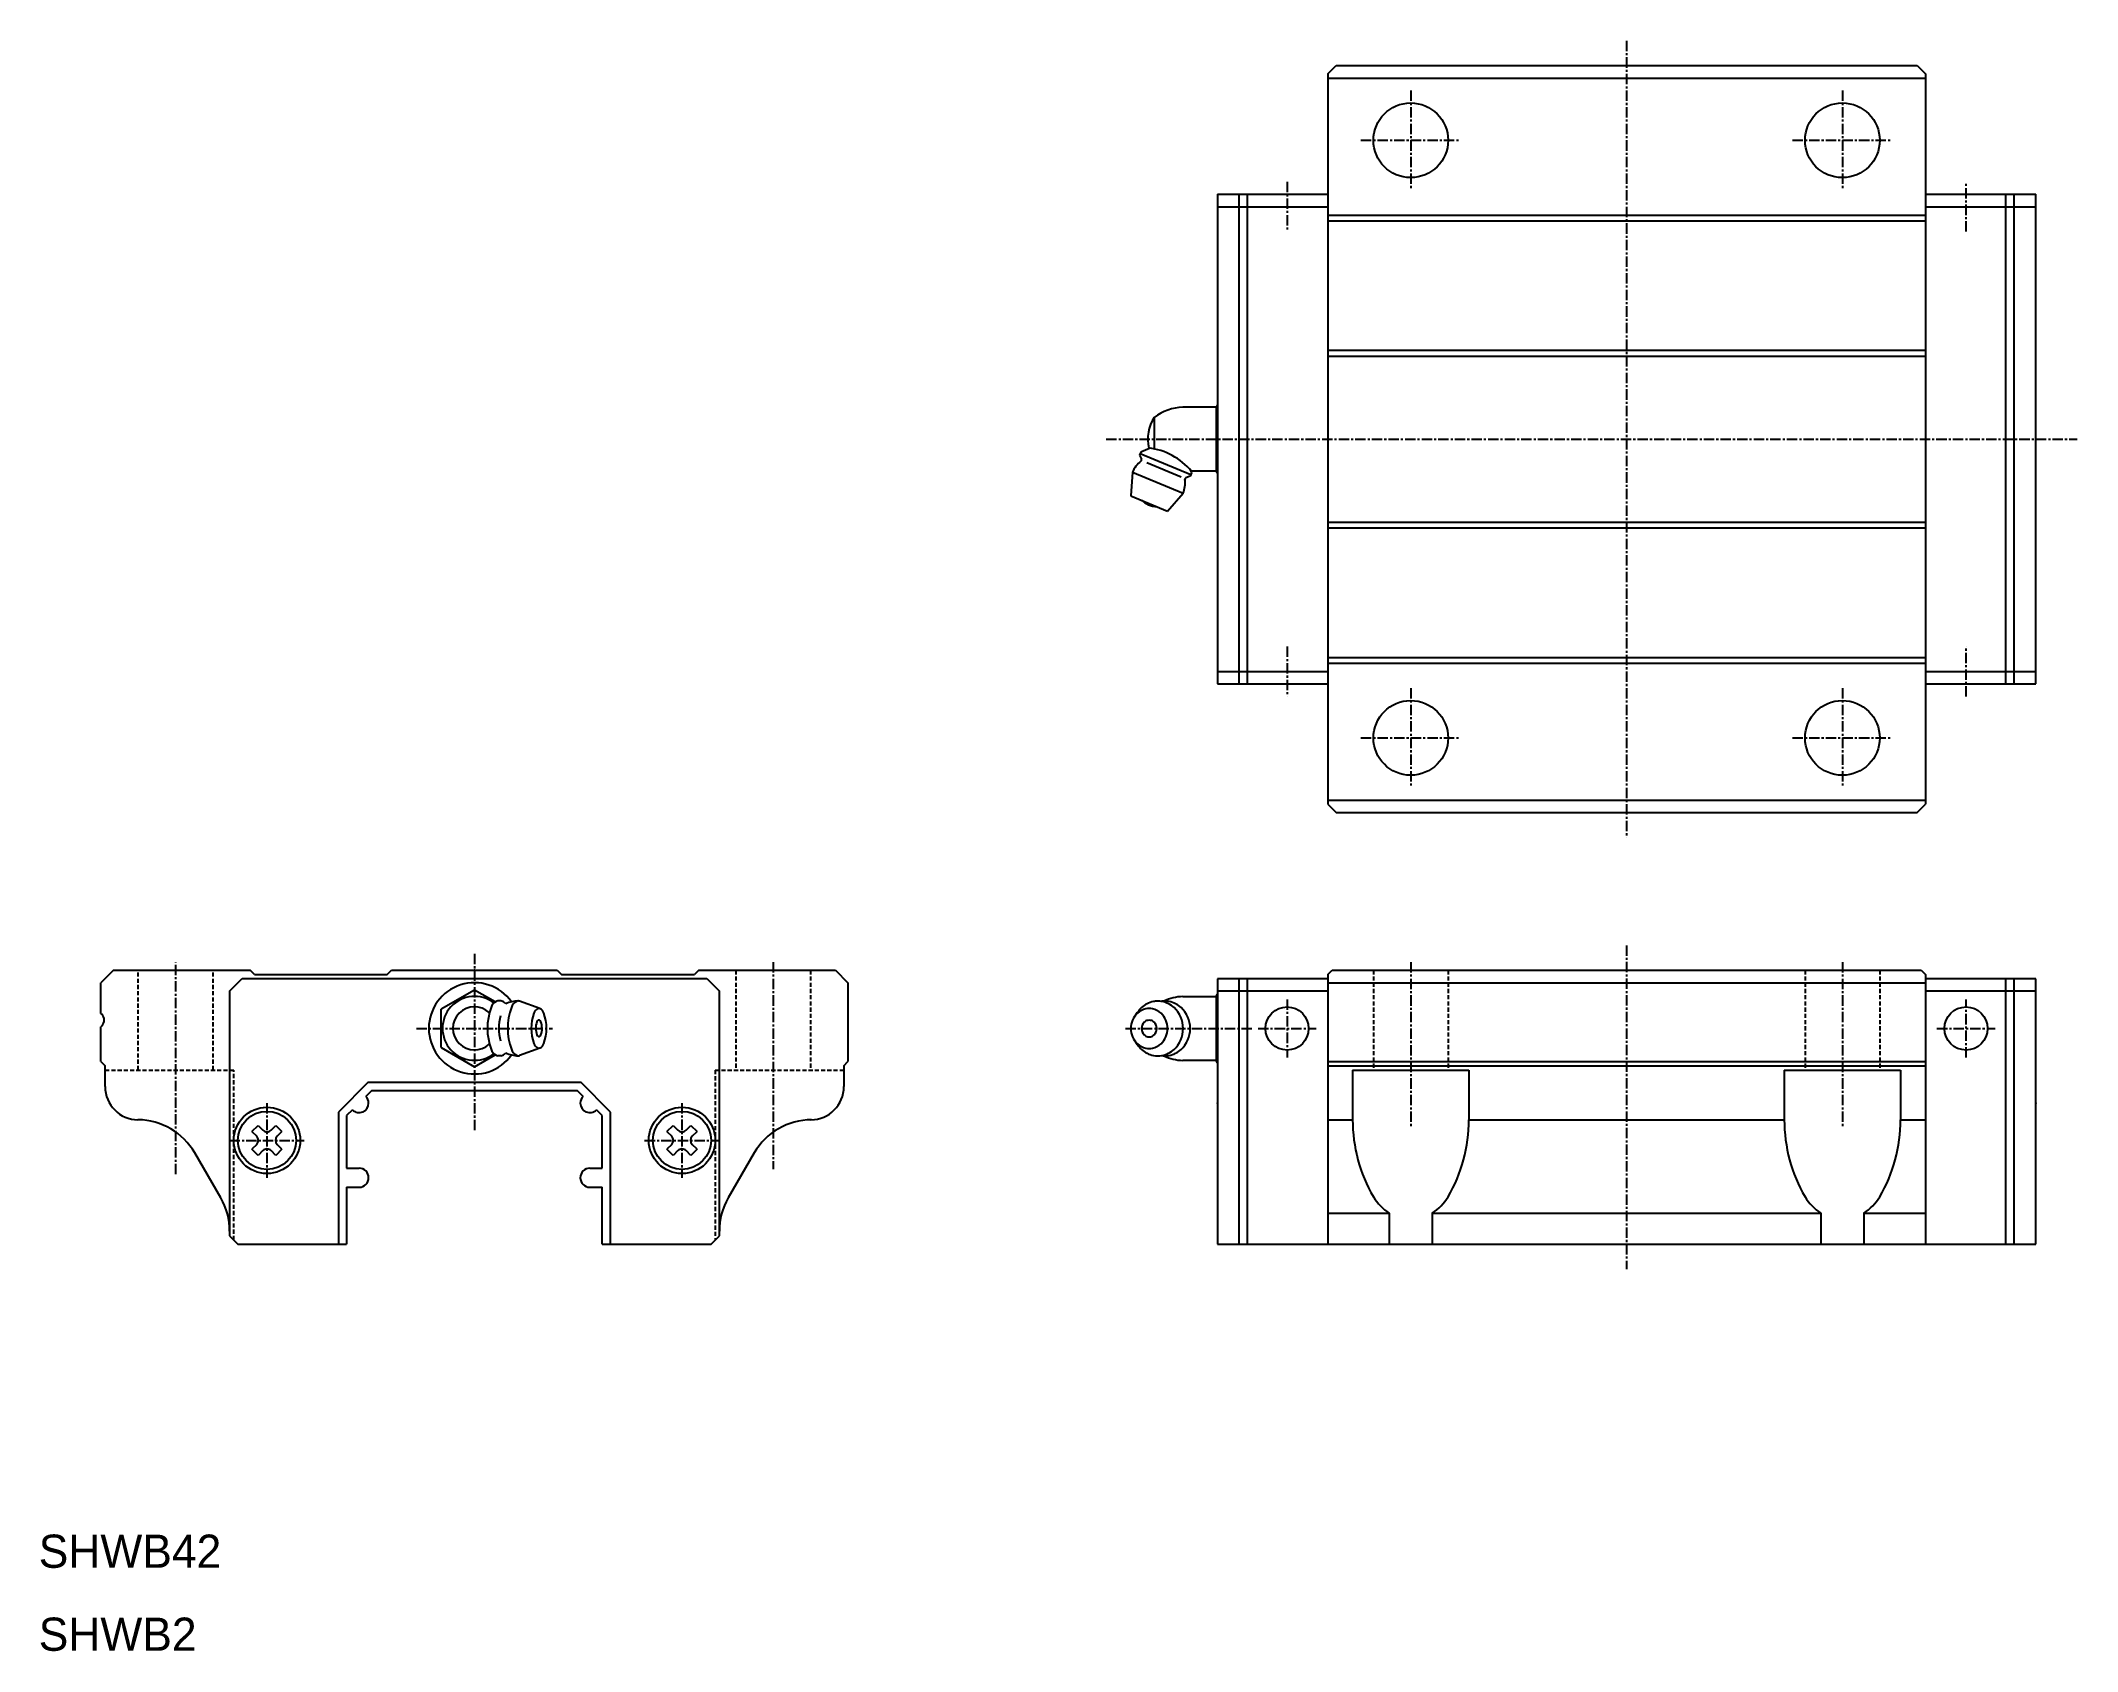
# Model space of a CAD drawing. Extents: x 10 to 256, y 10 to 204.
import ezdxf

# ---------------------------------------------------------------- set-up
doc = ezdxf.new("R2010")
doc.units = 0
doc.linetypes.add('CENTER', pattern=[2, 1.25, -0.25, 0.25, -0.25])
doc.linetypes.add('DASHED', pattern=[0.75, 0.5, -0.25])
doc.layers.get('0').update_dxf_attribs({"linetype": 'CONTINUOUS'})
doc.layers.add('CENTER', color=1, linetype='CENTER')

msp = doc.modelspace()

# ---------------------------------------------------------------- linework, layer by layer
at = {"color": 7, "linetype": 'CONTINUOUS'}
for p, q in [((165.30001, 199.999932), (166.300011, 200.999932)), ((165.300018, 199.999985), (165.300018, 111.999985)), ((165.300018, 199.499985), (237.300018, 199.499985)), ((166.300003, 200.999985), (236.300018, 200.999985)), ((236.299973, 200.999977), (237.29998, 199.999962)), ((237.300018, 199.99997), (237.300018, 112)), ((152, 185.499985), (165.300018, 185.499985)), ((152, 185.499985), (152, 126.499985)), ((154.600006, 185.499954), (154.600006, 126.500031)), ((155.600006, 185.499954), (155.600006, 126.500031)), ((237.300018, 185.499985), (250.600037, 185.499985)), ((247.000031, 126.500031), (247.000031, 185.499954)), ((248.000031, 126.500031), (248.000031, 185.499954)), ((250.600037, 126.499985), (250.600037, 185.499985)), ((152, 183.999985), (165.300018, 183.999985)), ((165.300018, 182.999985), (237.300018, 182.999985)), ((165.300018, 182.299973), (237.300018, 182.299973)), ((237.300018, 183.999985), (250.600037, 183.999985)), ((165.300018, 166.699982), (237.300018, 166.699982)), ((165.300018, 165.999985), (237.300018, 165.999985)), ((151.843224, 159.849976), (147.84322, 159.849976)), ((151.999999, 160.121506), (151.843222, 159.849961)), ((151.843224, 159.849976), (151.843224, 152.149979)), ((144.400009, 158.599976), (144.400009, 154.819412)), ((143.904634, 154.906426), (142.782645, 154.441681)), ((142.629581, 154.072129), (142.840788, 153.562226)), ((142.782667, 154.441681), (142.629596, 154.072136)), ((142.706137, 154.256905), (148.803732, 151.731194)), ((143.490485, 153.17434), (147.636722, 151.456917)), ((148.696225, 152.360237), (148.88025, 151.915962)), ((151.843224, 152.149979), (148.88026, 152.149979)), ((151.843221, 152.149964), (152.000005, 151.878411)), ((141.769924, 151.996712), (141.568171, 149.157822)), ((141.769925, 151.996704), (147.867535, 149.470993)), ((148.727173, 151.546417), (148.217288, 151.335221)), ((148.880263, 151.91597), (148.727192, 151.546425)), ((141.56818, 149.157814), (146.002789, 147.320938)), ((146.002782, 147.320946), (147.867511, 149.470993)), ((165.300018, 145.999985), (237.300018, 145.999985)), ((165.300018, 145.299973), (237.300018, 145.299973)), ((152, 127.999985), (165.300018, 127.999985)), ((165.300018, 129.699982), (237.300018, 129.699982)), ((165.300018, 128.999985), (237.300018, 128.999985)), ((237.300018, 127.999985), (250.600037, 127.999985)), ((152, 126.499985), (165.300018, 126.499985)), ((237.300018, 126.499985), (250.600037, 126.499985)), ((165.299998, 111.999993), (166.299994, 110.999993)), ((165.300018, 112.499985), (237.300018, 112.499985)), ((166.300003, 110.999985), (236.300018, 110.999985)), ((236.29995, 110.999989), (237.29995, 111.999993)), ((19, 92), (17.5, 90.5)), ((19, 92), (35.481018, 92)), ((33.000032, 89.500023), (34.500038, 91.000023)), ((34.500015, 91), (90.499954, 91)), ((36.000051, 91.480972), (35.481018, 92.000008)), ((36.000015, 91.480988), (52.000015, 91.480988)), ((52.000036, 91.480972), (52.519056, 92)), ((52.519059, 92), (72.480984, 92)), ((72.480987, 92), (73.000007, 91.480972)), ((73, 91.480988), (88.999985, 91.480988)), ((89.519003, 92.000008), (88.99999, 91.480995)), ((89.518997, 92), (105.980988, 92)), ((90.499983, 91.000023), (92, 89.500015)), ((106.000004, 92), (107.5, 90.500007)), ((165.300018, 90.980988), (152, 90.980988)), ((152, 90.980988), (152, 58.999985)), ((154.600006, 90.980988), (154.600006, 58.999985)), ((155.600006, 90.980988), (155.600006, 58.999985)), ((165.300018, 91.480989), (165.819004, 91.999985)), ((165.300018, 91.480989), (165.300018, 58.999985)), ((165.819004, 91.999985), (236.780975, 91.999985)), ((236.78096, 91.99999), (237.299973, 91.48098)), ((237.300018, 91.480988), (237.300018, 58.999985)), ((250.600037, 90.980988), (237.300018, 90.980988)), ((247.000031, 58.999985), (247.000031, 90.980988)), ((248.000031, 58.999985), (248.000031, 90.980988)), ((250.600037, 58.999985), (250.600037, 90.980988)), ((17.5, 86.807174), (17.5, 90.5)), ((33, 89.5), (33, 60)), ((62.500006, 89.618843), (58.500004, 87.309441)), ((64.987471, 88.182693), (62.5, 89.618835)), ((92, 60), (92, 89.5)), ((107.5, 90.500007), (107.5, 80.999991)), ((147.843384, 88.830994), (151.843243, 88.830994)), ((151.843243, 88.830993), (151.843243, 81.130983)), ((151.843244, 88.830993), (151.999999, 89.102502)), ((165.300018, 89.480988), (152, 89.480988)), ((165.300018, 90.480973), (237.300018, 90.480973)), ((250.600037, 89.480988), (237.300018, 89.480988)), ((17.600101, 86.707115), (17.500092, 86.807121)), ((58.499987, 84.999985), (58.499987, 87.309402)), ((65.690668, 88.299988), (65.321115, 88.299988)), ((70.387785, 87.376945), (67.940474, 88.268394)), ((142.001136, 86.405725), (142.365251, 86.939992)), ((17.5, 81.000007), (17.5, 85.192825)), ((17.600101, 85.292923), (17.50008, 85.192901)), ((58.499987, 82.690582), (58.499987, 84.999985)), ((142.365253, 83.022016), (142.001141, 83.556284)), ((17.5, 81.000007), (18, 80.500018)), ((58.499983, 82.690567), (62.499986, 80.381165)), ((62.500007, 80.381165), (64.987478, 81.817307)), ((65.690668, 81.699997), (65.321115, 81.699997)), ((70.3878, 82.623062), (67.938035, 81.730721)), ((107, 80.499995), (107.5, 80.999991)), ((142.365256, 83.022023), (142.38107, 82.999008)), ((151.843243, 81.130982), (147.843384, 81.130982)), ((152.000001, 80.859473), (151.843241, 81.130987)), ((165.300018, 80.999973), (237.300018, 80.999973)), ((18, 77.980408), (18, 80.500018)), ((107, 80.499995), (107, 77.980408)), ((165.300018, 80.499973), (237.300018, 80.499973)), ((168.300018, 79.980973), (182.300018, 79.980973)), ((168.300018, 79.980973), (168.300018, 73.980973)), ((182.300018, 79.980973), (182.300018, 73.980973)), ((220.300018, 79.980973), (234.300018, 79.980973)), ((220.300018, 79.980973), (220.300018, 73.980973)), ((234.300018, 79.980973), (234.300018, 73.980973)), ((49.700033, 78.500008), (46.10004, 74.899994)), ((50.114259, 77.500015), (49.420284, 76.806038)), ((49.700027, 78.5), (75.299957, 78.5)), ((50.114243, 77.5), (74.885742, 77.5)), ((75.579738, 76.806038), (74.885763, 77.500015)), ((78.899992, 74.899986), (75.299989, 78.500008)), ((46.100006, 74.899979), (46.100006, 59)), ((47.100006, 74.485748), (47.100006, 68.150009)), ((47.794005, 75.179756), (47.10002, 74.485764)), ((77.900002, 74.485764), (77.206017, 75.179756)), ((77.900009, 68.150009), (77.900009, 74.485748)), ((78.899994, 59), (78.899994, 74.899979)), ((165.300018, 73.980973), (168.300018, 73.980973)), ((182.300018, 73.980973), (220.300018, 73.980973)), ((234.300018, 73.980973), (237.300018, 73.980973)), ((35.691219, 72.566116), (36.262344, 71.994987)), ((35.691236, 72.566109), (36.433937, 73.308815)), ((36.433922, 73.308815), (37.005047, 72.737694)), ((37.994997, 72.737679), (38.566122, 73.3088)), ((38.56613, 73.308815), (39.308832, 72.566109)), ((38.737688, 71.994987), (39.308813, 72.566109)), ((85.6912, 72.566124), (86.433903, 73.308823)), ((85.691208, 72.566109), (86.262333, 71.994987)), ((86.43391, 73.308815), (87.005035, 72.737686)), ((87.994953, 72.737694), (88.566078, 73.308815)), ((88.566095, 73.308823), (89.308784, 72.566132)), ((88.737656, 71.994987), (89.308781, 72.566116)), ((31.928255, 64.579124), (28.809486, 69.980988)), ((36.26235, 71.005028), (35.691225, 70.433907)), ((36.433931, 69.691216), (35.691231, 70.433914)), ((37.005041, 70.262337), (36.433916, 69.691216)), ((38.566116, 69.691216), (37.994991, 70.262344)), ((39.308826, 70.433907), (38.566135, 69.691216)), ((39.308819, 70.433914), (38.737694, 71.005043)), ((86.262306, 71.005043), (85.691193, 70.433929)), ((86.433897, 69.691223), (85.691195, 70.433929)), ((87.005009, 70.262344), (86.433893, 69.691231)), ((88.566105, 69.691216), (87.99498, 70.262337)), ((89.308781, 70.433929), (88.566078, 69.691223)), ((89.308807, 70.433914), (88.737682, 71.005043)), ((96.190556, 69.981003), (93.071779, 64.579124)), ((47.100006, 68.150009), (48.600006, 68.150009)), ((76.400009, 68.150009), (77.900009, 68.150009)), ((47.100006, 65.850006), (47.100006, 59)), ((47.100006, 65.850006), (48.600006, 65.850006)), ((76.400009, 65.850006), (77.900009, 65.850006)), ((77.900009, 59), (77.900009, 65.850006)), ((165.300018, 62.722657), (172.70192, 62.722657)), ((172.70192, 62.722672), (172.70192, 58.980988)), ((177.898102, 62.722672), (177.898102, 58.980988)), ((177.898102, 62.722657), (224.70192, 62.722657)), ((224.70192, 62.722672), (224.70192, 58.980988)), ((229.898102, 62.722672), (229.898102, 58.980988)), ((229.898102, 62.722657), (237.300018, 62.722657)), ((33.000023, 60.000015), (34.000042, 59.000015)), ((34.000015, 59), (47.100006, 59)), ((77.900009, 59), (90.999985, 59)), ((90.999958, 59.000031), (91.999977, 60.000038)), ((152, 58.999985), (250.600037, 58.999985))]:
    msp.add_line(p, q, dxfattribs=at)
at = {"color": 3, "linetype": 'DASHED'}
for p, q in [((22, 79.980988), (22, 92)), ((31, 79.980988), (31, 92)), ((94, 92), (94, 79.980988)), ((103, 92), (103, 79.980988)), ((170.800018, 91.999985), (170.800018, 79.980973)), ((179.800018, 91.999985), (179.800018, 79.980973)), ((222.800018, 91.999985), (222.800018, 79.980973)), ((231.800018, 91.999985), (231.800018, 79.980973)), ((18, 79.980988), (33.5, 79.980988)), ((33.5, 59.500015), (33.5, 79.980988)), ((91.5, 79.980988), (91.5, 59.500015)), ((91.5, 79.980988), (107, 79.980988))]:
    msp.add_line(p, q, dxfattribs=at)
at = {"color": 7, "linetype": 'CONTINUOUS'}
for centre, radius in [((175.300018, 191.999985), 4.5), ((227.300018, 191.999985), 4.5), ((175.300018, 119.999985), 4.5), ((227.300018, 119.999985), 4.5), ((160.400009, 84.980988), 2.599999), ((242.200027, 84.980988), 2.599999), ((37.5, 71.5), 4), ((37.5, 71.5), 3.5), ((87.5, 71.5), 4), ((87.5, 71.5), 3.5)]:
    msp.add_circle(centre, radius, dxfattribs=at)
for centre, radius, start, end in [((148.071342, 153.854325), 5.999997, 92.178871, 127.726128), ((148.315362, 155.99997), 4.699998, 146.413773, 193.178802), ((142.768917, 146.987473), 7.999998, 40.189182, 83.034012), ((144.818713, 150.733872), 3.300001, 128.16394, 157.499847), ((142.65601, 153.485718), 0.200001, 308.164124, 22.500431), ((144.818713, 150.733872), 3.299999, 337.5, 6.835999), ((148.293832, 151.150467), 0.2, 112.499573, 186.83548), ((144.94873, 151.047745), 3.2, 229.290024, 265.709991), ((62.5, 85), 5.500001, 35.614738, 324.384949), ((62.499984, 85), 3.849999, 52.507736, 307.492126), ((148.071381, 82.835328), 6, 92.177719, 114.893784), ((16.89296, 86), 1.000001, 315.001251, 45), ((62.499984, 85), 2.599998, 46.621258, 313.378754), ((71.366013, 84.999977), 7.307896, 159.761978, 200.2379), ((65.823629, 87.053276), 1.397432, 121.100296, 160.143677), ((65.32112, 87.795204), 0.504778, 90.903183, 115.752411), ((70.736954, 84.999985), 5.306971, 163.62648, 196.372742), ((65.69067, 87.795204), 0.504778, 64.247612, 90.902832), ((65.188163, 87.053284), 1.397425, 39.426991, 58.89962), ((67.766096, 84.999985), 3.300003, 89.999985, 117.054504), ((73.810989, 84.999977), 7.307895, 159.761978, 200.2379), ((68.268607, 87.053276), 1.397432, 121.100266, 160.143661), ((67.766098, 87.795204), 0.504782, 68.687515, 115.752357), ((74.647539, 84.999985), 5.306966, 159.730698, 200.269287), ((70.625258, 86.492485), 1.016735, 121.051559, 160.10408), ((70.411941, 85.622581), 0.423398, 121.213959, 160.254318), ((70.260573, 87.031769), 0.368218, 64.286964, 115.712906), ((70.259169, 85.847198), 0.152793, 64.328041, 115.861809), ((70.107141, 85.622078), 0.4234, 19.935518, 58.975723), ((69.895887, 86.492485), 1.016737, 19.895914, 58.948372), ((65.873603, 84.999985), 5.306967, 339.730713, 20.269289), ((144.09796, 84.980988), 2.529794, 133.386063, 226.613876), ((143.811451, 85.237211), 2.147021, 101.036324, 132.526337), ((145.248387, 84.980988), 3.478466, 133.386063, 145.806793), ((144.854437, 85.333294), 2.952154, 101.036324, 132.526321), ((143.796299, 85.087746), 0.89459, 101.036316, 132.526306), ((143.785475, 85.329791), 2.051195, 79.180748, 100.819199), ((143.785475, 85.126322), 0.854661, 79.180725, 100.819145), ((143.774652, 85.087746), 0.894589, 47.473595, 78.963631), ((143.759499, 85.237211), 2.147021, 47.473591, 78.963623), ((144.81872, 85.460593), 2.820394, 89.999977, 100.819191), ((144.81872, 85.460593), 2.820394, 79.180748, 89.999977), ((143.47299, 84.980988), 2.529793, 313.386047, 46.613876), ((145.678389, 85.460593), 2.820394, 89.999977, 98.765785), ((144.783002, 85.333294), 2.952155, 47.473614, 78.963623), ((145.678389, 85.460593), 2.820394, 79.180748, 89.999977), ((145.642671, 85.333294), 2.952155, 47.473614, 78.963623), ((144.389053, 84.980988), 3.478466, 313.386078, 46.61388), ((145.248722, 84.980988), 3.478466, 313.386078, 46.61388), ((72.093853, 85.003021), 2.215783, 159.868927, 200.320908), ((70.414001, 84.377892), 0.423399, 199.935547, 238.975723), ((70.261974, 84.152771), 0.152793, 244.328049, 295.861816), ((70.109202, 84.377388), 0.423398, 301.213959, 340.254333), ((68.42729, 84.996948), 2.215782, 339.868927, 20.32091), ((143.915676, 84.980988), 1.054077, 133.386047, 226.613815), ((143.796298, 84.87423), 0.894589, 227.473572, 258.963623), ((143.785475, 84.835654), 0.854661, 259.180725, 280.819153), ((143.774651, 84.87423), 0.89459, 281.036316, 312.526276), ((143.655273, 84.980988), 1.054076, 313.386017, 46.613831), ((65.823627, 82.946693), 1.397431, 199.856323, 238.899658), ((65.321116, 82.204765), 0.504778, 244.247574, 270.393219), ((65.690672, 82.204765), 0.50478, 270.392883, 295.752441), ((65.188164, 82.946686), 1.397425, 301.100433, 320.570221), ((67.766096, 84.999985), 3.300001, 242.945496, 269.999969), ((68.268604, 82.946686), 1.397429, 199.856033, 238.89949), ((67.766094, 82.204765), 0.504778, 244.247498, 289.936188), ((70.625257, 83.507484), 1.016737, 199.895905, 238.948349), ((70.26057, 82.968201), 0.368218, 244.286957, 295.712891), ((69.895885, 83.507484), 1.016735, 301.051575, 340.104065), ((143.811451, 84.724764), 2.147021, 227.473587, 258.963623), ((145.248387, 84.980988), 3.478466, 214.652939, 226.613892), ((144.854437, 84.628681), 2.952155, 227.473618, 258.963623), ((143.785475, 84.632184), 2.051195, 259.180756, 280.819183), ((143.759499, 84.724764), 2.147021, 281.036316, 312.526337), ((144.81872, 84.501383), 2.820394, 259.180756, 280.819183), ((145.678389, 84.501383), 2.820394, 261.237854, 280.819183), ((144.783002, 84.628681), 2.952154, 281.036316, 312.526337), ((148.071382, 87.126648), 6, 245.106216, 267.822266), ((145.642671, 84.628681), 2.952154, 281.036316, 312.526337), ((22, 77.980408), 4, 179.999893, 269.432861), ((48.600006, 76), 1.15, 0, 44.498314), ((76.400009, 76), 1.150002, 135.501694, 180), ((103, 77.980408), 3.999998, 270.567139, 0.000109), ((21.881226, 65.980988), 8, 29.999998, 89.432869), ((48.600006, 76), 1.15, 225.50206, 0), ((76.400009, 76), 1.15, 180, 314.497955), ((103.118774, 65.980988), 8, 90.000084, 150), ((186.799545, 73.980963), 18.499525, 179.999939, 210.136063), ((163.800497, 73.980982), 18.499523, 329.863831, 359.999969), ((238.799538, 73.980978), 18.499519, 179.999985, 210.136154), ((215.800499, 73.980967), 18.499521, 329.863892, 0.000006), ((35.767365, 71.5), 0.699998, 315.000122, 44.999889), ((37.5, 73.232651), 0.699998, 224.999893, 315.000122), ((39.232651, 71.5), 0.699998, 135.000107, 224.999893), ((85.767365, 71.5), 0.699998, 315.000122, 44.999889), ((87.5, 73.232651), 0.699998, 224.999893, 315.000122), ((89.232651, 71.5), 0.699998, 135.000107, 224.999893), ((37.5, 69.767365), 0.699998, 44.999889, 135.000107), ((87.5, 69.767365), 0.699998, 44.999889, 135.000107), ((48.600006, 67), 1.15, 0, 90), ((48.600006, 67), 1.150002, 270, 0), ((76.400009, 67), 1.150002, 90, 180), ((76.400009, 67), 1.15, 180, 270), ((25, 60.579102), 8, 0.000055, 30.000006), ((100, 60.579102), 7.999999, 150, 179.999939), ((176.25596, 68.088568), 6.425784, 211.897446, 236.482254), ((174.34407, 68.08857), 6.425787, 303.518066, 328.102448), ((228.255966, 68.088574), 6.425791, 211.897552, 236.482224), ((226.344078, 68.088572), 6.425791, 303.518036, 328.102478)]:
    msp.add_arc(centre, radius, start, end, dxfattribs=at)
for p in [(152, 155.999985), (250.600037, 155.999985), (62.5, 92), (152, 75.999985), (250.600037, 75.999985)]:
    msp.add_point(p, dxfattribs=at)
at = {"layer": 'CENTER', "color": 1, "linetype": 'CENTER'}
for p, q in [((201.30001, 203.999985), (201.30001, 107.999985)), ((175.300018, 197.999985), (175.300018, 185.999985)), ((227.300018, 197.999985), (227.300018, 185.999985)), ((169.300018, 191.999985), (181.300018, 191.999985)), ((221.300018, 191.999985), (233.300018, 191.999985)), ((160.400009, 186.999985), (160.400009, 180.999985)), ((242.200027, 180.999985), (242.200027, 186.999985)), ((138.615364, 155.999985), (255.600037, 155.999985)), ((160.400009, 130.999985), (160.400009, 124.999985)), ((242.200027, 124.999985), (242.200027, 130.999985)), ((175.300018, 125.999985), (175.300018, 113.999985)), ((227.300018, 125.999985), (227.300018, 113.999985)), ((169.300018, 119.999985), (181.300018, 119.999985)), ((221.300018, 119.999985), (233.300018, 119.999985)), ((62.5, 93.980988), (62.5, 72.5)), ((201.30001, 94.999985), (201.30001, 55.999985)), ((26.5, 67.420227), (26.5, 92.980988)), ((98.5, 92.980988), (98.5, 68.015549)), ((175.300018, 92.980973), (175.300018, 72.980973)), ((227.300018, 92.980973), (227.300018, 72.980973)), ((160.400009, 88.480988), (160.400009, 81.480988)), ((242.200027, 81.480988), (242.200027, 88.480988)), ((55.5, 85), (71.900587, 85)), ((140.913691, 84.980988), (156.300003, 84.980988)), ((156.900009, 84.980988), (163.900009, 84.980988)), ((238.700027, 84.980988), (245.700027, 84.980988)), ((37.5, 76), (37.5, 67)), ((87.5, 76), (87.5, 67)), ((33, 71.5), (42, 71.5)), ((83, 71.5), (92, 71.5))]:
    msp.add_line(p, q, dxfattribs=at)

# ---------------------------------------------------------------- texts
at = {"color": 7, "linetype": 'CONTINUOUS'}
for s, p in [('SHWB42', (10, 20)), ('SHWB2', (10, 10))]:
    msp.add_text(s, height=4, dxfattribs=at).set_placement(p)

doc.saveas('drawing.dxf')
